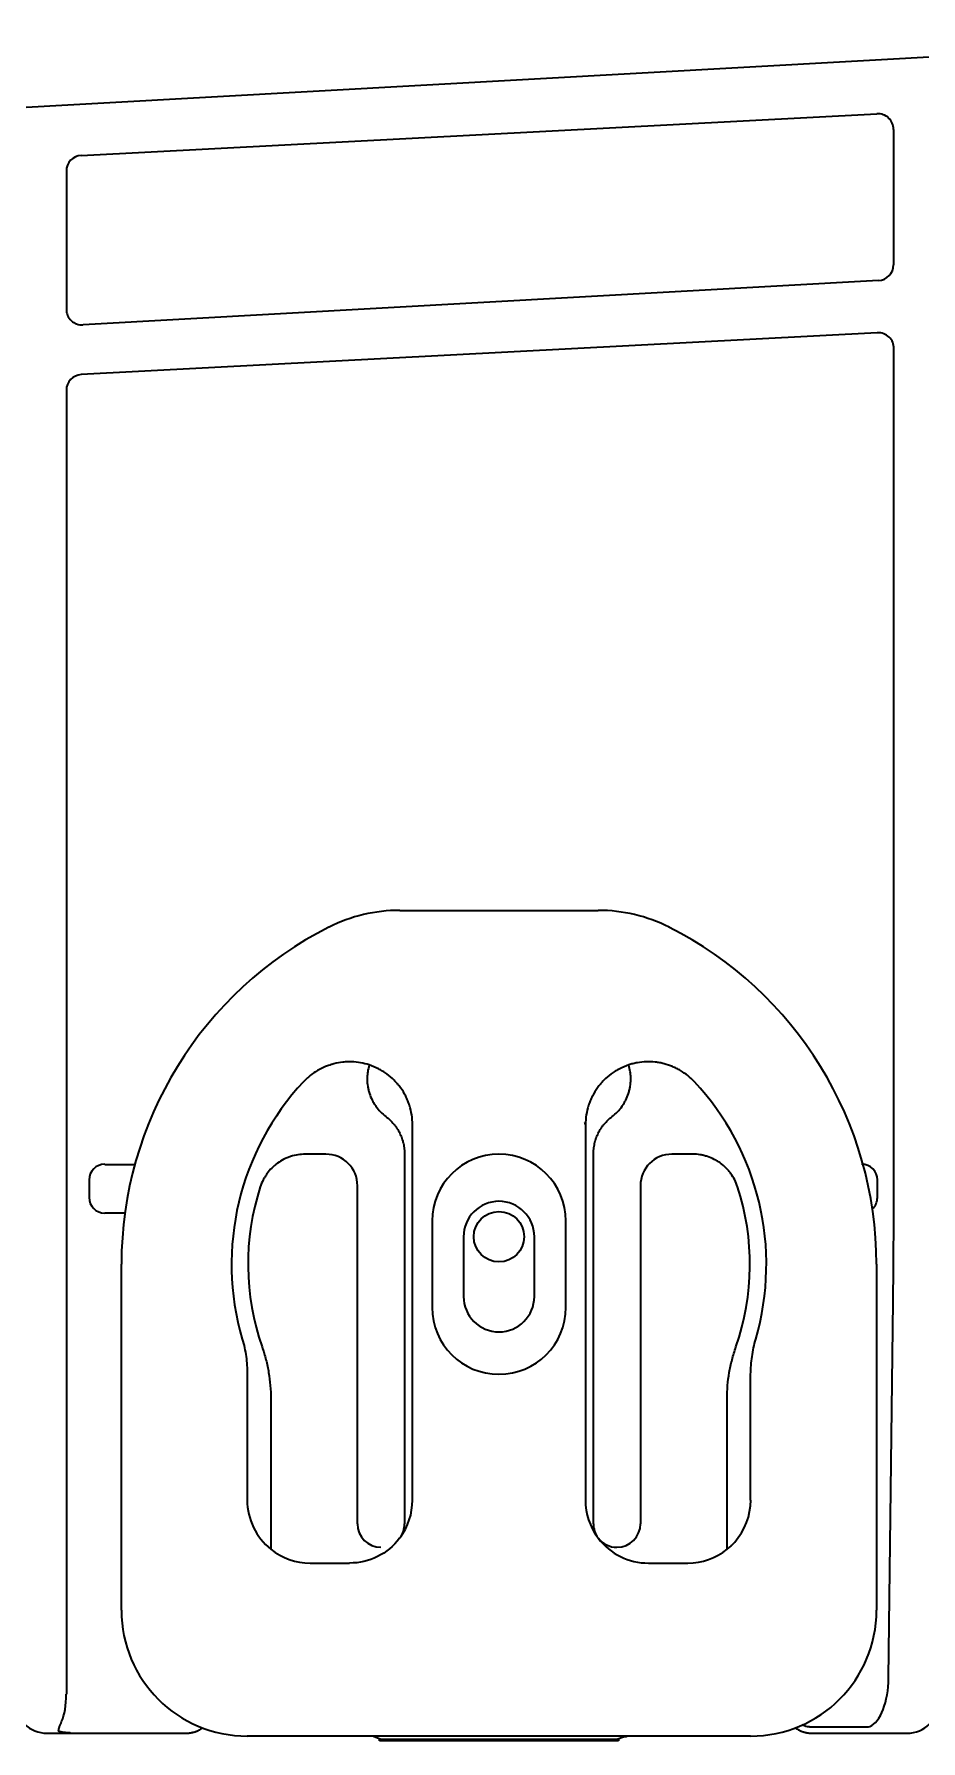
# Model space of a CAD drawing. Extents: x 5997 to 10491, y -672 to 3388.
# Drawn here: x 9107.5 to 9163.9, y 3163.2 to 3271.7 of the extents above; entities that cross this region are included whole.
import ezdxf

# ---------------------------------------------------------------- set-up
doc = ezdxf.new("R2010")
doc.units = 0
doc.header["$LTSCALE"] = 5
doc.layers.add('1', color=7, linetype='CONTINUOUS', true_color=0xffffff)

msp = doc.modelspace()

# ---------------------------------------------------------------- linework, layer by layer
at = {"layer": '1', "color": 7, "linetype": 'Continuous', "lineweight": 35}
for p, q in [((9190.67, 3271.74), (8906.29, 3255.89)), ((9110.52, 3264.02), (9161.09, 3266.68)), ((9162.15, 3265.68), (9162.15, 3257.07)), ((9109.57, 3263.11), (9109.57, 3254.17)), ((9161.2, 3256.08), (9110.63, 3253.26)), ((9161.12, 3252.75), (9110.52, 3250.09)), ((9162.17, 3198.77), (9162.17, 3251.74)), ((9109.57, 3249.09), (9109.57, 3201.14)), ((9130.77, 3216.03), (9143.38, 3216.03)), ((9131.57, 3178.53), (9131.57, 3202.4)), ((9142.57, 3202.4), (9142.57, 3178.53)), ((9109.57, 3201.14), (9109.57, 3193.52)), ((9126.07, 3200.53), (9124.75, 3200.53)), ((9131.07, 3200.53), (9131.07, 3177.03)), ((9143.07, 3177.03), (9143.07, 3200.53)), ((9149.39, 3200.53), (9148.07, 3200.53)), ((9112.02, 3199.88), (9113.93, 3199.88)), ((9112.02, 3199.88), (9112.02, 3199.88)), ((9113.93, 3199.88), (9113.93, 3199.88)), ((9160.2, 3199.95), (9160.2, 3199.95)), ((9160.2, 3199.95), (9160.2, 3199.95)), ((9111.02, 3198.88), (9111.02, 3198.88)), ((9111.02, 3198.88), (9111.02, 3197.77)), ((9128.07, 3177.03), (9128.07, 3198.53)), ((9146.07, 3198.53), (9146.07, 3177.03)), ((9161.13, 3198.88), (9161.13, 3198.88)), ((9161.13, 3197.77), (9161.13, 3198.88)), ((9111.02, 3197.77), (9111.02, 3197.77)), ((9161.13, 3197.77), (9161.13, 3197.77)), ((9113.29, 3196.77), (9112.02, 3196.77)), ((9112.02, 3196.77), (9112.02, 3196.77)), ((9132.82, 3196.28), (9132.82, 3190.78)), ((9141.32, 3190.78), (9141.32, 3196.28)), ((9134.82, 3195.28), (9134.82, 3191.48)), ((9139.32, 3191.48), (9139.32, 3195.28)), ((9109.57, 3193.52), (9109.57, 3166.2)), ((9113.07, 3171.53), (9113.07, 3193.53)), ((9161.07, 3193.53), (9161.07, 3171.53)), ((9132.82, 3190.78), (9132.81, 3190.78)), ((9161.84, 3167.22), (9162.13, 3191.16)), ((9121.07, 3186.53), (9121.07, 3178.53)), ((9153.07, 3178.53), (9153.07, 3186.53)), ((9122.57, 3184.97), (9122.57, 3175.4)), ((9151.57, 3175.4), (9151.57, 3184.97)), ((9125.07, 3174.53), (9127.57, 3174.53)), ((9146.57, 3174.53), (9149.07, 3174.53)), ((9108.34, 3163.71), (9117.13, 3163.71)), ((9153.07, 3163.53), (9121.07, 3163.53)), ((9129.09, 3163.53), (9129.57, 3163.33)), ((9129.47, 3163.23), (9129.47, 3163.37)), ((9144.67, 3163.23), (9129.47, 3163.23)), ((9129.57, 3163.33), (9129.57, 3163.23)), ((9129.57, 3163.33), (9144.57, 3163.33)), ((9144.57, 3163.33), (9144.98, 3163.49)), ((9144.57, 3163.23), (9144.57, 3163.33)), ((9144.67, 3163.37), (9144.67, 3163.23)), ((9157.01, 3163.71), (9157.26, 3163.71)), ((9157.02, 3164.12), (9160.34, 3164.12)), ((9157.26, 3163.71), (9163.02, 3163.71))]:
    msp.add_line(p, q, dxfattribs=at)
msp.add_circle((9137.07, 3195.28), 1.6, dxfattribs=at)
for centre, radius, start, end in [((9130.77, 3206.03), 10, 90, 116.7655), ((9143.38, 3206.03), 10, 63.2345, 90), ((9137.07, 3193.53), 24, 116.7655, 180), ((9137.07, 3193.53), 24, 0, 63.2345), ((9137.07, 3193.53), 17, 136.9472, 196.2606), ((9137.07, 3193.53), 17, 343.7394, 43.0512), ((9137.07, 3196.28), 4.25, 0, 180), ((9137.07, 3193.53), 15.95, 162.0029, 199.2463), ((9137.07, 3193.53), 15.95, 340.7537, 17.9971), ((9137.07, 3195.28), 2.25, 0, 180), ((9137.07, 3191.48), 2.25, 180, 0), ((9137.07, 3190.78), 4.25, 180, 0), ((9121.07, 3171.53), 8, 180, 270), ((9153.07, 3171.53), 8, 270, 0)]:
    msp.add_arc(centre, radius, start, end, dxfattribs=at)
for centre, major_axis, ratio, start_param, end_param in [((9161.15, 3265.68), (0.829, -0.56), 0.999069, 0.594221, 2.218099), ((9110.57, 3263.03), (0.936, -0.353), 0.999269, 1.985339, 3.502131), ((9161.15, 3257.07), (-0.821, -0.571), 0.999112, 1.017308, 2.533193), ((9110.57, 3254.25), (-0.936, -0.353), 0.999269, 5.922647, 7.547449), ((9161.18, 3251.75), (0.06, -1), 0.995861, 1.505498, 3.129377), ((9110.57, 3249.09), (0.337, -0.946), 0.995571, 2.851744, 4.368535), ((9126.07, 3198.52), (-1.42, -1.42), 0.998783, 2.356803, 3.926382), ((9148.07, 3198.52), (1.42, -1.42), 0.998783, 2.356803, 3.926382), ((9112.02, 3198.88), (0.713, -0.713), 0.991846, 2.357564, 3.925621), ((9160.12, 3198.88), (-0.713, -0.713), 0.991846, 2.357564, 3.925621), ((9161.94, 3198.76), (0, -13.26), 0.017437, 0.959838, 1.571375), ((9112.02, 3197.78), (-0.713, -0.713), 0.991846, 5.499157, 7.067214), ((9160.12, 3197.78), (0.713, -0.713), 0.991846, 6.251685, 7.067214), ((9125.07, 3178.53), (2.83, 2.83), 0.999695, 2.356347, 3.251938), ((9127.57, 3178.53), (-2.83, 2.83), 0.999695, 3.290549, 3.926839), ((9146.57, 3178.53), (2.83, 2.83), 0.999695, 2.356347, 2.992639), ((9149.07, 3178.53), (-2.83, 2.83), 0.999695, 3.197702, 3.926839), ((9129.57, 3177.03), (1.06, 1.06), 0.998783, 2.356803, 3.926991), ((9129.57, 3177.03), (-1.06, 1.06), 0.998783, 3.302332, 3.926382), ((9144.57, 3177.03), (1.06, 1.06), 0.998783, 2.356803, 2.980862), ((9144.57, 3177.03), (-1.06, 1.06), 0.998783, 2.356195, 3.926382), ((9125.07, 3178.53), (2.83, 2.83), 0.999695, 3.251938, 3.926839), ((9144.57, 3177.03), (1.06, 1.06), 0.998783, 3.018958, 3.926991), ((9146.57, 3178.53), (2.83, 2.83), 0.999695, 3.006925, 3.926839), ((9149.07, 3178.53), (-2.83, 2.83), 0.999695, 2.356347, 3.031247), ((9160.34, 3167.28), (0, -3.21), 0.466805, 0.198616, 1.553343), ((9108.35, 3165.67), (-1.98, -0.31), 0.977026, 6.122506, 7.694216), ((9108.82, 3166.2), (0, -2.18), 0.343251, 0.645348, 1.570796), ((9163.03, 3165.67), (-1.98, -0.31), 0.977026, 1.411031, 2.980914), ((9117.13, 3165.71), (-1.49, -1.34), 0.998167, 1.277273, 1.427042), ((9157.02, 3165.71), (1.49, -1.34), 0.998167, 4.856139, 5.005887)]:
    msp.add_ellipse(centre, major_axis=major_axis, ratio=ratio, start_param=start_param, end_param=end_param, dxfattribs=at)
at = {"layer": '1', "color": 7, "linetype": 'Continuous', "lineweight": 35, "extrusion": (2.95823e-31, -1.17146e-15, -1)}
msp.add_ellipse((9127.57, 3178.53), major_axis=(-2.83, 2.83), ratio=0.999695, start_param=3.006925, end_param=3.926839, dxfattribs=at)
at = {"layer": '1', "color": 7, "linetype": 'Continuous', "lineweight": 35}
for points, knots in [([(9128.83, 3206.2), (9128.65, 3206.26), (9128.46, 3206.31), (9128.09, 3206.37), (9127.9, 3206.39), (9127.67, 3206.4), (9127.62, 3206.4), (9127.52, 3206.4), (9127.47, 3206.4), (9127.33, 3206.4), (9127.24, 3206.39), (9126.95, 3206.36), (9126.77, 3206.32), (9126.49, 3206.25), (9126.4, 3206.23), (9126.27, 3206.18), (9126.22, 3206.17), (9126.13, 3206.13), (9126.09, 3206.12), (9125.87, 3206.02), (9125.7, 3205.94), (9125.37, 3205.75), (9125.22, 3205.64), (9125.03, 3205.49), (9124.99, 3205.46), (9124.92, 3205.4), (9124.82, 3205.3), (9124.72, 3205.2), (9124.65, 3205.13)], [0, 0, 0, 0, 0.125, 0.125, 0.25, 0.25, 0.28125, 0.28125, 0.3125, 0.3125, 0.375, 0.375, 0.5, 0.5, 0.5625, 0.5625, 0.59375, 0.59375, 0.625, 0.625, 0.75, 0.75, 0.875, 0.875, 0.90625, 0.90625, 0.9375, 1, 1, 1, 1]), ([(9128.83, 3206.2), (9128.78, 3206.05), (9128.75, 3205.91), (9128.72, 3205.72), (9128.72, 3205.68), (9128.71, 3205.6), (9128.7, 3205.56), (9128.7, 3205.45), (9128.69, 3205.37), (9128.69, 3205.14), (9128.71, 3204.99), (9128.74, 3204.76), (9128.76, 3204.69), (9128.78, 3204.58), (9128.79, 3204.54), (9128.81, 3204.47), (9128.83, 3204.43), (9128.88, 3204.25), (9128.94, 3204.11), (9129.04, 3203.9), (9129.1, 3203.8), (9129.16, 3203.7), (9129.2, 3203.64), (9129.23, 3203.61), (9129.34, 3203.45), (9129.43, 3203.33), (9129.65, 3203.11), (9129.76, 3203.01), (9129.88, 3202.92)], [0, 0, 0, 0, 0.125, 0.125, 0.15625, 0.15625, 0.1875, 0.1875, 0.25, 0.25, 0.375, 0.375, 0.4375, 0.4375, 0.46875, 0.46875, 0.5, 0.5, 0.625, 0.625, 0.6875, 0.71875, 0.71875, 0.75, 0.75, 0.875, 0.875, 1, 1, 1, 1]), ([(9131.57, 3202.4), (9131.57, 3202.61), (9131.56, 3202.82), (9131.49, 3203.23), (9131.44, 3203.43), (9131.37, 3203.66), (9131.36, 3203.68), (9131.35, 3203.73), (9131.34, 3203.76), (9131.31, 3203.83), (9131.29, 3203.88), (9131.23, 3204.02), (9131.19, 3204.12), (9131.05, 3204.4), (9130.94, 3204.57), (9130.79, 3204.79), (9130.75, 3204.83), (9130.71, 3204.89), (9130.69, 3204.91), (9130.66, 3204.95), (9130.57, 3205.05), (9130.48, 3205.15), (9130.26, 3205.37), (9130.11, 3205.51), (9129.9, 3205.66), (9129.85, 3205.69), (9129.77, 3205.75), (9129.72, 3205.78), (9129.59, 3205.86), (9129.5, 3205.91), (9129.22, 3206.05), (9129.03, 3206.13), (9128.83, 3206.2)], [0, 0, 0, 0, 0.125, 0.125, 0.25, 0.25, 0.265625, 0.265625, 0.28125, 0.28125, 0.3125, 0.3125, 0.375, 0.375, 0.5, 0.5, 0.53125, 0.53125, 0.546875, 0.546875, 0.5625, 0.625, 0.625, 0.75, 0.75, 0.78125, 0.78125, 0.8125, 0.8125, 0.875, 0.875, 1, 1, 1, 1]), ([(9145.32, 3206.2), (9145.12, 3206.13), (9144.93, 3206.05), (9144.65, 3205.91), (9144.56, 3205.86), (9144.42, 3205.78), (9144.38, 3205.75), (9144.29, 3205.69), (9144.25, 3205.66), (9144.04, 3205.51), (9143.88, 3205.37), (9143.66, 3205.15), (9143.57, 3205.05), (9143.49, 3204.95), (9143.46, 3204.91), (9143.44, 3204.89), (9143.39, 3204.83), (9143.36, 3204.79), (9143.21, 3204.57), (9143.1, 3204.4), (9142.96, 3204.12), (9142.91, 3204.02), (9142.86, 3203.88), (9142.84, 3203.83), (9142.81, 3203.76), (9142.8, 3203.73), (9142.78, 3203.68), (9142.77, 3203.66), (9142.7, 3203.43), (9142.65, 3203.23), (9142.59, 3202.82), (9142.57, 3202.61), (9142.57, 3202.4)], [0, 0, 0, 0, 0.125, 0.125, 0.1875, 0.1875, 0.21875, 0.21875, 0.25, 0.25, 0.375, 0.375, 0.4375, 0.453125, 0.453125, 0.46875, 0.46875, 0.5, 0.5, 0.625, 0.625, 0.6875, 0.6875, 0.71875, 0.71875, 0.734375, 0.734375, 0.75, 0.75, 0.875, 0.875, 1, 1, 1, 1]), ([(9144.26, 3202.92), (9144.38, 3203.01), (9144.5, 3203.11), (9144.71, 3203.33), (9144.81, 3203.45), (9144.92, 3203.61), (9144.94, 3203.64), (9144.98, 3203.7), (9145.05, 3203.8), (9145.1, 3203.9), (9145.2, 3204.11), (9145.26, 3204.25), (9145.32, 3204.43), (9145.33, 3204.47), (9145.35, 3204.54), (9145.36, 3204.58), (9145.39, 3204.69), (9145.4, 3204.76), (9145.44, 3204.99), (9145.45, 3205.14), (9145.45, 3205.37), (9145.45, 3205.45), (9145.44, 3205.56), (9145.44, 3205.6), (9145.43, 3205.68), (9145.42, 3205.72), (9145.4, 3205.91), (9145.36, 3206.05), (9145.32, 3206.2)], [0, 0, 0, 0, 0.125, 0.125, 0.25, 0.25, 0.28125, 0.28125, 0.3125, 0.375, 0.375, 0.5, 0.5, 0.53125, 0.53125, 0.5625, 0.5625, 0.625, 0.625, 0.75, 0.75, 0.8125, 0.8125, 0.84375, 0.84375, 0.875, 0.875, 1, 1, 1, 1]), ([(9149.5, 3205.13), (9149.36, 3205.27), (9149.23, 3205.4), (9148.93, 3205.64), (9148.78, 3205.74), (9148.57, 3205.87), (9148.53, 3205.89), (9148.45, 3205.94), (9148.4, 3205.96), (9148.28, 3206.02), (9148.19, 3206.06), (9147.93, 3206.17), (9147.75, 3206.23), (9147.47, 3206.3), (9147.38, 3206.32), (9147.24, 3206.35), (9147.19, 3206.35), (9147.1, 3206.37), (9147.05, 3206.37), (9146.81, 3206.4), (9146.62, 3206.41), (9146.25, 3206.39), (9146.06, 3206.37), (9145.82, 3206.33), (9145.77, 3206.32), (9145.68, 3206.3), (9145.54, 3206.27), (9145.41, 3206.23), (9145.32, 3206.2)], [0, 0, 0, 0, 0.125, 0.125, 0.25, 0.25, 0.28125, 0.28125, 0.3125, 0.3125, 0.375, 0.375, 0.5, 0.5, 0.5625, 0.5625, 0.59375, 0.59375, 0.625, 0.625, 0.75, 0.75, 0.875, 0.875, 0.90625, 0.90625, 0.9375, 1, 1, 1, 1]), ([(9129.88, 3202.92), (9129.98, 3202.85), (9130.06, 3202.77), (9130.23, 3202.62), (9130.31, 3202.53), (9130.42, 3202.4), (9130.47, 3202.33), (9130.52, 3202.26), (9130.56, 3202.21), (9130.57, 3202.19), (9130.65, 3202.07), (9130.71, 3201.97), (9130.81, 3201.76), (9130.86, 3201.66), (9130.91, 3201.49), (9130.93, 3201.44), (9130.96, 3201.36), (9130.96, 3201.33), (9130.98, 3201.27), (9130.99, 3201.24), (9131.02, 3201.1), (9131.06, 3200.88), (9131.07, 3200.64), (9131.07, 3200.53)], [0, 0, 0, 0, 0.125, 0.125, 0.25, 0.25, 0.3125, 0.34375, 0.34375, 0.375, 0.375, 0.5, 0.5, 0.625, 0.625, 0.6875, 0.6875, 0.71875, 0.71875, 0.75, 0.75, 0.875, 1, 1, 1, 1]), ([(9143.07, 3200.53), (9143.07, 3200.64), (9143.08, 3200.76), (9143.11, 3200.99), (9143.13, 3201.1), (9143.16, 3201.27), (9143.18, 3201.32), (9143.2, 3201.41), (9143.21, 3201.43), (9143.23, 3201.49), (9143.24, 3201.52), (9143.29, 3201.65), (9143.33, 3201.76), (9143.44, 3201.97), (9143.49, 3202.06), (9143.59, 3202.21), (9143.62, 3202.26), (9143.67, 3202.33), (9143.69, 3202.35), (9143.72, 3202.4), (9143.74, 3202.42), (9143.84, 3202.53), (9143.99, 3202.7), (9144.17, 3202.85), (9144.26, 3202.92)], [0, 0, 0, 0, 0.125, 0.125, 0.25, 0.25, 0.3125, 0.3125, 0.34375, 0.34375, 0.375, 0.375, 0.5, 0.5, 0.625, 0.625, 0.6875, 0.6875, 0.71875, 0.71875, 0.75, 0.75, 0.875, 1, 1, 1, 1]), ([(9124.75, 3200.53), (9124.6, 3200.53), (9124.44, 3200.51), (9124.13, 3200.46), (9123.98, 3200.43), (9123.79, 3200.37), (9123.75, 3200.35), (9123.68, 3200.33), (9123.57, 3200.28), (9123.46, 3200.24), (9123.26, 3200.13), (9123.12, 3200.05), (9122.96, 3199.93), (9122.93, 3199.91), (9122.87, 3199.86), (9122.84, 3199.83), (9122.75, 3199.76), (9122.69, 3199.7), (9122.52, 3199.54), (9122.42, 3199.42), (9122.31, 3199.26), (9122.29, 3199.23), (9122.24, 3199.16), (9122.22, 3199.13), (9122.16, 3199.03), (9122.12, 3198.96), (9122.01, 3198.75), (9121.95, 3198.6), (9121.9, 3198.45)], [0, 0, 0, 0, 0.125, 0.125, 0.25, 0.25, 0.28125, 0.28125, 0.3125, 0.375, 0.375, 0.5, 0.5, 0.53125, 0.53125, 0.5625, 0.5625, 0.625, 0.625, 0.75, 0.75, 0.78125, 0.78125, 0.8125, 0.8125, 0.875, 0.875, 1, 1, 1, 1]), ([(9152.24, 3198.45), (9152.19, 3198.6), (9152.13, 3198.75), (9151.99, 3199.03), (9151.91, 3199.16), (9151.79, 3199.32), (9151.77, 3199.35), (9151.72, 3199.41), (9151.65, 3199.51), (9151.57, 3199.59), (9151.4, 3199.76), (9151.28, 3199.86), (9151.12, 3199.98), (9151.09, 3200), (9151.03, 3200.04), (9150.99, 3200.06), (9150.89, 3200.12), (9150.82, 3200.16), (9150.61, 3200.27), (9150.47, 3200.33), (9150.28, 3200.39), (9150.25, 3200.4), (9150.17, 3200.42), (9150.13, 3200.43), (9150.02, 3200.46), (9149.94, 3200.48), (9149.71, 3200.51), (9149.55, 3200.53), (9149.39, 3200.53)], [0, 0, 0, 0, 0.125, 0.125, 0.25, 0.25, 0.28125, 0.28125, 0.3125, 0.375, 0.375, 0.5, 0.5, 0.53125, 0.53125, 0.5625, 0.5625, 0.625, 0.625, 0.75, 0.75, 0.78125, 0.78125, 0.8125, 0.8125, 0.875, 0.875, 1, 1, 1, 1]), ([(9122.01, 3188.27), (9122.11, 3188), (9122.19, 3187.73), (9122.33, 3187.19), (9122.44, 3186.65), (9122.51, 3186.09), (9122.56, 3185.54), (9122.57, 3185.26), (9122.57, 3184.97)], [0, 0, 0, 0, 0.25, 0.25, 0.5, 0.75, 0.75, 1, 1, 1, 1]), ([(9151.57, 3184.97), (9151.57, 3185.26), (9151.58, 3185.54), (9151.63, 3186.09), (9151.7, 3186.65), (9151.82, 3187.19), (9151.96, 3187.73), (9152.04, 3188), (9152.13, 3188.27)], [0, 0, 0, 0, 0.25, 0.25, 0.5, 0.75, 0.75, 1, 1, 1, 1]), ([(9152.06, 3175.86), (9152.03, 3175.83), (9152, 3175.8), (9151.95, 3175.75), (9151.93, 3175.72), (9151.89, 3175.68), (9151.87, 3175.67), (9151.85, 3175.64), (9151.83, 3175.63), (9151.79, 3175.6), (9151.77, 3175.57), (9151.73, 3175.54), (9151.72, 3175.53), (9151.69, 3175.51), (9151.68, 3175.5), (9151.66, 3175.48), (9151.65, 3175.47), (9151.63, 3175.46), (9151.62, 3175.45), (9151.6, 3175.43), (9151.58, 3175.42), (9151.57, 3175.41), (9151.57, 3175.41), (9151.57, 3175.41), (9151.56, 3175.41), (9151.56, 3175.41)], [0, 0, 0, 0, 0.134778, 0.134778, 0.269557, 0.269557, 0.336946, 0.336946, 0.404335, 0.404335, 0.539113, 0.539113, 0.606503, 0.606503, 0.673892, 0.673892, 0.741281, 0.741281, 0.80867, 0.80867, 0.943449, 0.943449, 0.977143, 0.977143, 1, 1, 1, 1]), ([(9109.08, 3163.84), (9109.08, 3163.87), (9109.08, 3163.89), (9109.09, 3163.94), (9109.09, 3163.97), (9109.1, 3164.02), (9109.11, 3164.04), (9109.12, 3164.09), (9109.13, 3164.12), (9109.16, 3164.2), (9109.18, 3164.25), (9109.23, 3164.35), (9109.25, 3164.41), (9109.27, 3164.46)], [0, 0, 0, 0, 0.125, 0.125, 0.25, 0.25, 0.375, 0.375, 0.5, 0.5, 0.75, 0.75, 1, 1, 1, 1]), ([(9156.33, 3164.26), (9156.39, 3164.23), (9156.44, 3164.21), (9156.55, 3164.18), (9156.61, 3164.16), (9156.69, 3164.14), (9156.72, 3164.14), (9156.78, 3164.13), (9156.81, 3164.13), (9156.9, 3164.12), (9156.96, 3164.12), (9157.02, 3164.12)], [0, 0, 0, 0, 0.25, 0.25, 0.5, 0.5, 0.625, 0.625, 0.75, 0.75, 1, 1, 1, 1]), ([(9109.84, 3163.72), (9109.83, 3163.73), (9109.81, 3163.73), (9109.78, 3163.73), (9109.76, 3163.73), (9109.71, 3163.73), (9109.68, 3163.74), (9109.61, 3163.74), (9109.58, 3163.74), (9109.51, 3163.75), (9109.48, 3163.75), (9109.42, 3163.76), (9109.38, 3163.76), (9109.32, 3163.77), (9109.29, 3163.78), (9109.24, 3163.79), (9109.22, 3163.79), (9109.19, 3163.8), (9109.18, 3163.8), (9109.13, 3163.81), (9109.11, 3163.83), (9109.08, 3163.84)], [0, 0, 0, 0, 0.0625, 0.0625, 0.125, 0.125, 0.25, 0.25, 0.375, 0.375, 0.5, 0.5, 0.625, 0.625, 0.75, 0.75, 0.8125, 0.8125, 0.875, 0.875, 1, 1, 1, 1]), ([(9117.13, 3163.71), (9117.14, 3163.71), (9117.15, 3163.71), (9117.18, 3163.71), (9117.2, 3163.71), (9117.22, 3163.71), (9117.24, 3163.71), (9117.26, 3163.71), (9117.29, 3163.71), (9117.31, 3163.72), (9117.33, 3163.72), (9117.35, 3163.72), (9117.37, 3163.72), (9117.39, 3163.73), (9117.42, 3163.73), (9117.44, 3163.73), (9117.46, 3163.74), (9117.48, 3163.74), (9117.5, 3163.74), (9117.52, 3163.75), (9117.55, 3163.75), (9117.57, 3163.76), (9117.59, 3163.76), (9117.61, 3163.77), (9117.63, 3163.77), (9117.65, 3163.78), (9117.67, 3163.78), (9117.7, 3163.79), (9117.72, 3163.79), (9117.74, 3163.8), (9117.76, 3163.81), (9117.78, 3163.81), (9117.8, 3163.82), (9117.82, 3163.83), (9117.84, 3163.84), (9117.86, 3163.84), (9117.88, 3163.85), (9117.9, 3163.86), (9117.92, 3163.87), (9117.94, 3163.88), (9117.96, 3163.89), (9117.98, 3163.89), (9117.98, 3163.9)], [0, 0, 0, 0, 0.024913, 0.049823, 0.074731, 0.099637, 0.124542, 0.149446, 0.17435, 0.199254, 0.22416, 0.249067, 0.273976, 0.298889, 0.323805, 0.348725, 0.37365, 0.39858, 0.423516, 0.448458, 0.473408, 0.498365, 0.52333, 0.548304, 0.573288, 0.598282, 0.623286, 0.648301, 0.673328, 0.698368, 0.72342, 0.748486, 0.773565, 0.798659, 0.823768, 0.848893, 0.874034, 0.899192, 0.924367, 0.949559, 0.97477, 1, 1, 1, 1]), ([(9144.98, 3163.49), (9144.98, 3163.5), (9144.99, 3163.5), (9145.02, 3163.5), (9145.03, 3163.5), (9145.05, 3163.51), (9145.06, 3163.51), (9145.09, 3163.51), (9145.1, 3163.51), (9145.13, 3163.51), (9145.14, 3163.51), (9145.17, 3163.51), (9145.18, 3163.51), (9145.2, 3163.52), (9145.21, 3163.52), (9145.22, 3163.52)], [0, 0, 0, 0, 0.25, 0.25, 0.375, 0.375, 0.5, 0.5, 0.625, 0.625, 0.75, 0.75, 0.875, 0.875, 1, 1, 1, 1]), ([(9156.16, 3163.9), (9156.17, 3163.89), (9156.18, 3163.89), (9156.2, 3163.88), (9156.22, 3163.87), (9156.24, 3163.86), (9156.26, 3163.85), (9156.28, 3163.84), (9156.3, 3163.84), (9156.33, 3163.83), (9156.35, 3163.82), (9156.37, 3163.81), (9156.39, 3163.81), (9156.41, 3163.8), (9156.43, 3163.79), (9156.45, 3163.79), (9156.47, 3163.78), (9156.49, 3163.78), (9156.51, 3163.77), (9156.54, 3163.77), (9156.56, 3163.76), (9156.58, 3163.76), (9156.6, 3163.75), (9156.62, 3163.75), (9156.64, 3163.74), (9156.66, 3163.74), (9156.69, 3163.74), (9156.71, 3163.73), (9156.73, 3163.73), (9156.75, 3163.73), (9156.77, 3163.72), (9156.79, 3163.72), (9156.82, 3163.72), (9156.84, 3163.72), (9156.86, 3163.71), (9156.88, 3163.71), (9156.9, 3163.71), (9156.93, 3163.71), (9156.95, 3163.71), (9156.97, 3163.71), (9156.99, 3163.71), (9157.01, 3163.71), (9157.01, 3163.71)], [0, 0, 0, 0, 0.02523, 0.050441, 0.075634, 0.100809, 0.125967, 0.151108, 0.176232, 0.201342, 0.226436, 0.251516, 0.276581, 0.301633, 0.326673, 0.3517, 0.376715, 0.40172, 0.426713, 0.451697, 0.476671, 0.501637, 0.526594, 0.551543, 0.576486, 0.601422, 0.626352, 0.651276, 0.676196, 0.701112, 0.726025, 0.750934, 0.775841, 0.800747, 0.825651, 0.850555, 0.875459, 0.900363, 0.925269, 0.950177, 0.975087, 1, 1, 1, 1]), ([(9160.34, 3164.12), (9160.39, 3164.12), (9160.44, 3164.12), (9160.54, 3164.12), (9160.59, 3164.12), (9160.64, 3164.13)], [0, 0, 0, 0, 0.5, 0.5, 1, 1, 1, 1])]:
    msp.add_open_spline(points, degree=3, knots=knots, dxfattribs=at)
for points in [[(9142.57, 3202.4), (9142.55, 3202.45), (9142.53, 3202.5), (9142.51, 3202.55)], [(9120.75, 3188.77), (9120.81, 3188.58), (9120.9, 3188.22), (9121, 3187.66), (9121.06, 3187.1), (9121.07, 3186.72), (9121.07, 3186.53)], [(9153.07, 3186.53), (9153.07, 3186.72), (9153.09, 3187.1), (9153.15, 3187.66), (9153.25, 3188.22), (9153.34, 3188.58), (9153.39, 3188.77)], [(9130.76, 3176.1), (9130.77, 3176.12), (9130.78, 3176.13), (9130.79, 3176.15)], [(9143.39, 3176.1), (9143.38, 3176.12), (9143.37, 3176.13), (9143.36, 3176.15)]]:
    msp.add_open_spline(points, degree=3, dxfattribs=at)

doc.saveas('drawing.dxf')
